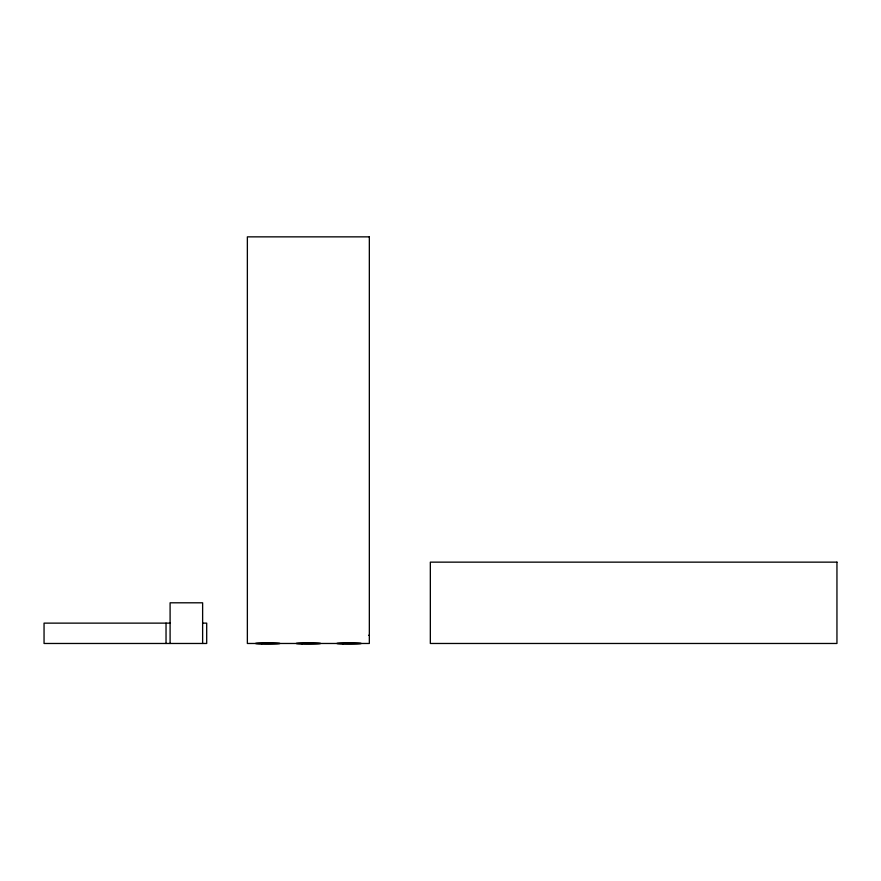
<?xml version="1.0" encoding="UTF-8"?>
<svg xmlns="http://www.w3.org/2000/svg" width="881" height="881" viewBox="0 0 881 881"><rect width="100%" height="100%" fill="white"/><g stroke="black" fill="none" stroke-linecap="round" stroke-linejoin="round"><path stroke-width="1.32" d="M170.099 623.131L44.05 623.131L44.05 643.471L206.694 643.471L206.694 623.131L202.63 623.131M368.555 635.333L369.337 635.333M202.63 643.471L202.63 602.802L170.099 602.802L170.099 643.471M166.035 623.131L166.035 643.471M369.337 236.857L247.363 236.857L247.363 643.471L369.337 643.471L369.337 236.857M836.95 562.144L430.335 562.144L430.335 643.471L836.95 643.471L836.95 562.144M302.249 644.055A12.202 0.683 0 0 0 320.552 643.471A12.202 0.683 0 0 0 302.249 642.877A12.202 0.683 0 0 0 302.249 644.055M261.591 644.055A12.202 0.683 0 0 0 279.883 643.471A12.202 0.683 0 0 0 261.591 642.877A12.202 0.683 0 0 0 261.591 644.055M342.907 644.055A12.202 0.683 0 0 0 361.21 643.471A12.202 0.683 0 0 0 342.907 642.877A12.202 0.683 0 0 0 342.907 644.055"/></g></svg>
